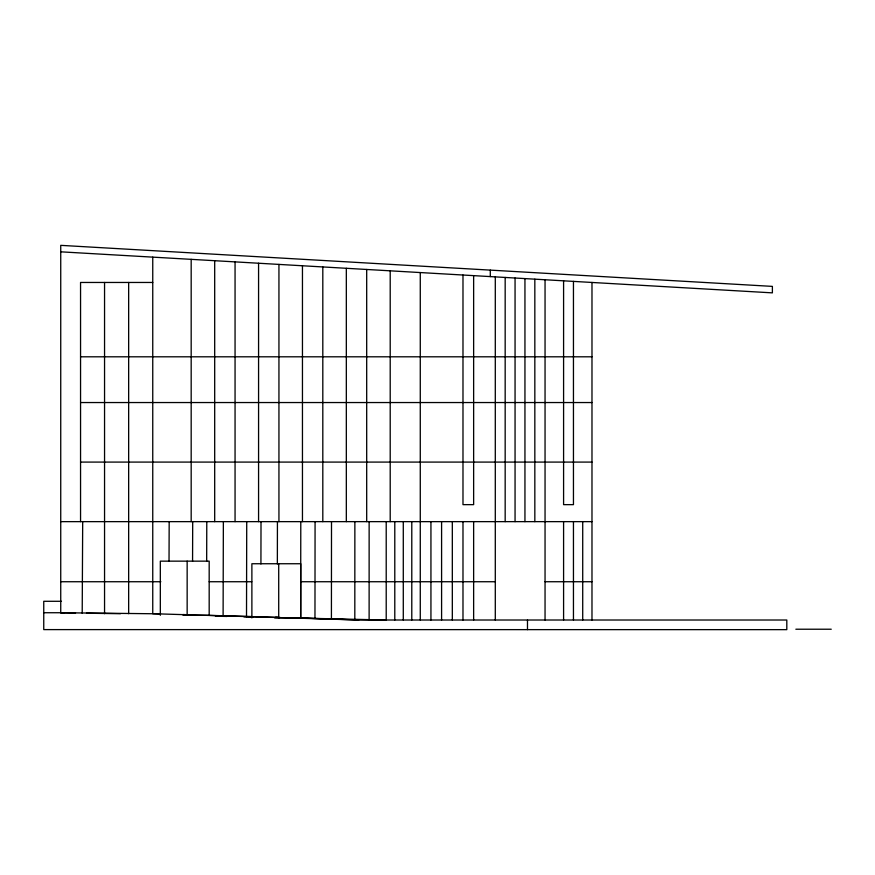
<?xml version="1.0" encoding="UTF-8"?>
<svg xmlns="http://www.w3.org/2000/svg" width="875" height="875" viewBox="0 0 875 875"><rect width="100%" height="100%" fill="white"/><g stroke="black" fill="none" stroke-linecap="round" stroke-linejoin="round"><path stroke-width="1.31" d="M314.967 618.417L315.077 521.642M331.417 618.789L331.505 521.642M354.812 619.314L354.867 521.642M369.119 619.631L369.141 521.642M206.664 561.247L206.784 521.642M223.366 521.642L223.103 616.361L219.045 616.208M246.509 616.886L246.728 521.642M260.925 563.97L261.012 521.642M277.353 563.97L277.43 521.642M300.792 521.642L300.661 618.1L386.214 620.014L386.214 521.642M169.028 561.247L169.181 521.642M192.566 561.247L192.697 521.642M82.206 613.211L82.688 521.642M152.753 282.461L80.555 282.461L80.555 521.642M80.555 356.803L591.981 356.803M80.555 402.544L591.981 402.544M80.555 462.088L591.981 462.088M60.736 521.642L591.981 521.642M60.736 581.733L160.858 581.733M209.158 581.733L251.792 581.733M300.716 581.733L495.294 581.733M545.048 581.733L591.981 581.733M61.469 601.289L43.75 601.289L43.75 629.606L786.811 629.65L786.811 620.014L358.564 620.014L152.753 613.703L152.753 257.13M43.75 612.73L64.597 612.73M60.736 251.825L772.384 292.863L772.384 286.387L60.736 245.35L60.736 612.73L160.562 613.834M183.127 615.311L209.18 615.311L209.18 561.148L160.322 561.148L160.322 615.311M274.684 617.914L300.737 617.914L300.737 563.741L251.88 563.741L251.88 617.914M795.856 629.223L831.25 629.223M86.505 613.222L120.466 613.703M60.736 612.73L75.556 612.97M355.502 619.795L358.783 619.97L301.011 618.023M252.558 616.591L209.256 615.366M215.436 616.197L227.008 616.448M243.906 616.831L253.006 617.039M248.697 616.591L280.033 617.466M182.941 614.534L185.577 614.622M275.669 617.203L278.206 617.28M591.981 282.461L591.981 620.014M582.717 521.642L582.717 620.014M573.453 281.389L573.453 504.645L563.587 504.645L563.587 280.82M573.453 521.642L573.453 620.014M563.587 521.642L563.587 620.014M545.048 279.748L545.048 620.014M534.833 279.169L534.833 521.642M527.483 620.014L527.483 629.65M524.945 278.589L524.945 521.642M515.058 278.02L515.058 521.642M505.17 277.452L505.17 521.642M495.294 276.883L495.294 620.014M490.295 270.123L490.295 276.598M473.638 275.636L473.638 504.645L462.984 504.645L462.984 275.023M473.638 521.642L473.638 620.014M462.984 521.642L462.984 620.014M452.32 521.642L452.32 620.014M441.591 521.642L441.591 620.014M430.938 521.642L430.938 620.014M420.273 272.562L420.273 620.014M411.786 521.642L411.786 620.014M403.288 521.642L403.288 620.014M394.789 521.642L394.789 620.014M390.206 270.823L390.206 521.642M366.691 269.467L366.691 521.642M346.325 268.297L346.325 521.642M322.809 266.941L322.809 521.642M302.455 265.759L302.455 521.642M278.939 264.414L278.939 521.642M278.709 563.741L278.709 617.914M258.573 263.233L258.573 521.642M235.058 261.877L235.058 521.642M214.692 260.706L214.692 521.642M191.177 259.35L191.177 521.642M187.152 561.148L187.152 615.311M128.658 282.461L128.658 613.703M104.552 282.461L104.552 613.703"/></g></svg>
